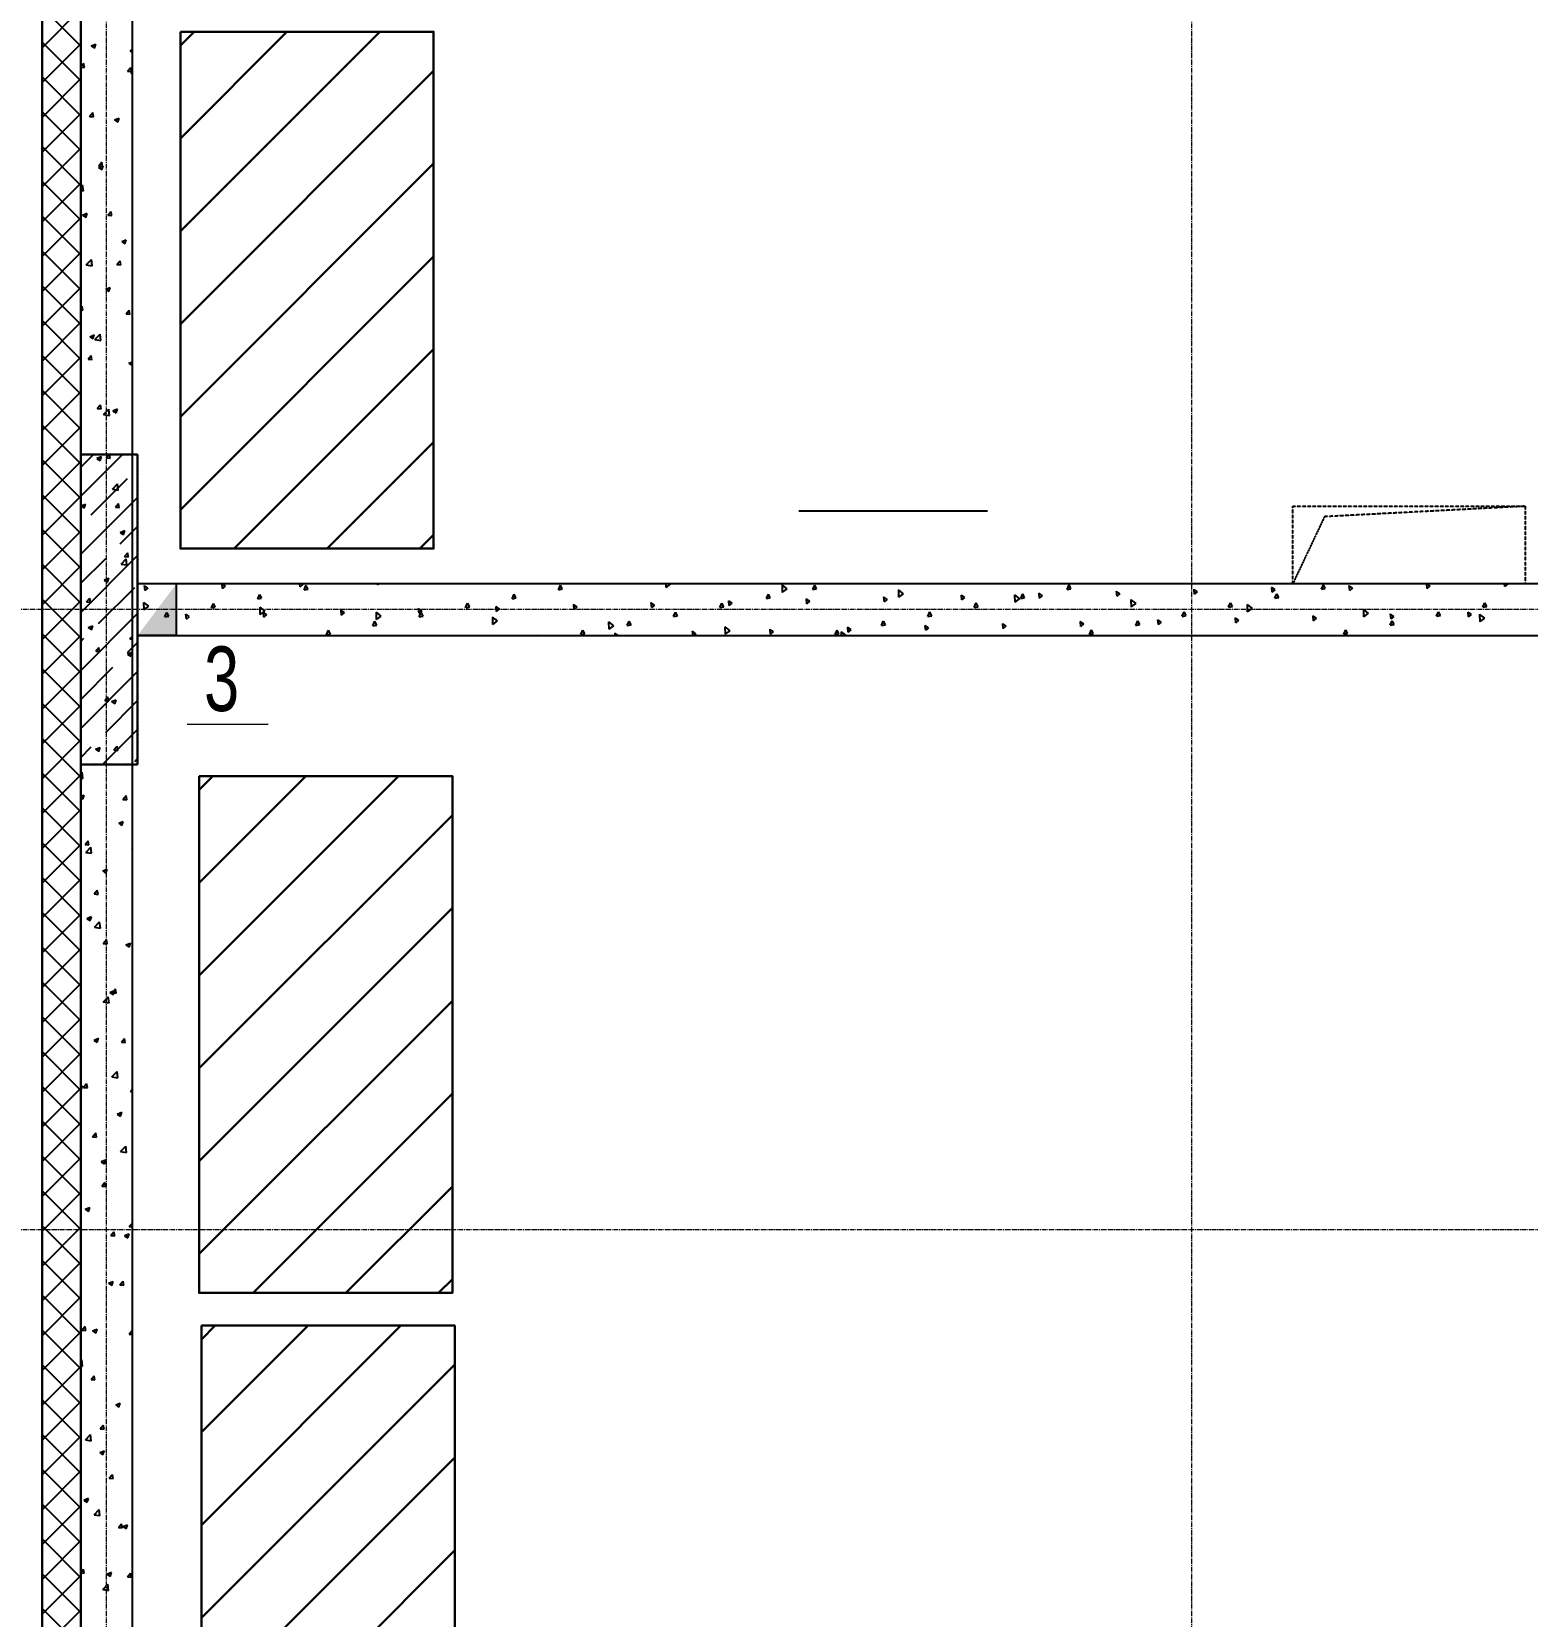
# Model space of a CAD drawing. Header units: millimetres. Extents: x -231292 to 573618, y -153144 to 564035.
# Drawn here: x 8613 to 14401, y 214471 to 220603 of the extents above; entities that cross this region are included whole.
import ezdxf
from ezdxf.enums import TextEntityAlignment as Align

# ---------------------------------------------------------------- set-up
doc = ezdxf.new("R2010")
doc.units = ezdxf.units.MM
for name, pattern in [('CENTER2', [28.575, 19.05, -3.175, 3.175, -3.175]), ('HIDDEN', [9.525, 6.35, -3.175]), ('HIDDEN2', [4.7625, 3.175, -1.5875])]:
    doc.linetypes.add(name, pattern=pattern)
doc.layers.get('0').update_dxf_attribs({"color": 250})
for name, color, linetype, lineweight in [('10.3) строит. леса', 20, 'Continuous', 30), ('A-AREA', 250, 'Continuous', 15), ('АР_Колонны', 250, 'Continuous', 35), ('АР_Отв. марка', 250, 'Continuous', 9), ('АР_Стены ЖБ', 250, 'Continuous', 35), ('АР_Стены ПЕНОблок', 250, 'Continuous', 20), ('АР_Тонкая', 250, 'Continuous', 5), ('АР_Утеплитель', 250, 'Continuous', 0), ('АР_Штриховка', 250, 'Continuous', 0), ('ОВ_Отопление', 250, 'Continuous', 0), ('РД_Оси_100', 250, 'Continuous', 0)]:
    doc.layers.add(name, color=color, linetype=linetype, lineweight=lineweight)
doc.styles.add('Arial0', font='arial.ttf')

# ---------------------------------------------------------------- blocks, each defined once
blk = doc.blocks.new('MOK-МаркаПроема инж.')
blk.add_line((-1.328, -1.754), (1.802, -1.754))
at = {"color": 0, "style": 'Arial0', "width": 0.7}
blk.add_attdef('АР-ПРОЕМ:Коробка', text='', height=2.5, dxfattribs=at).set_placement((0, 0), align=Align.MIDDLE)
blk = doc.blocks.new('оси_рен')
at = {"layer": 'РД_Оси_100', "color": 251, "linetype": 'CENTER2', "true_color": 0x636466}
for p, q in [((1195652.916, 135558.25), (1195652.916, 223268.25)), ((1199852.916, 135558.25), (1199852.916, 223268.25)), ((1225207.916, 167713.25), (1189697.958, 167713.25)), ((1225207.916, 165313.25), (1189697.958, 165313.25))]:
    blk.add_line(p, q, dxfattribs=at)

msp = doc.modelspace()

# ---------------------------------------------------------------- hatches: boundary and pattern name
at = {"layer": '10.3) строит. леса'}
h = msp.add_hatch(dxfattribs=at)
h.set_pattern_fill('ANSI31', color=256, scale=80)
h.set_pattern_definition([(45, (13388.23, 364481.3), (-179.60512, 179.60512), [])])
h.paths.add_polyline_path([(9188.545, 220602.175), (9188.545, 218602.175), (10168.545, 218602.175), (10168.545, 220602.175)])
h = msp.add_hatch(dxfattribs=at)
h.set_pattern_fill('ANSI31', color=256, scale=80)
h.set_pattern_definition([(45, (13460.73, 361601.2), (-179.60512, 179.60512), [])])
h.paths.add_polyline_path([(9261.045, 217722.094), (9261.045, 215722.094), (10241.045, 215722.094), (10241.045, 217722.094)])
h = msp.add_hatch(dxfattribs=at)
h.set_pattern_fill('ANSI31', color=256, scale=80)
h.set_pattern_definition([(45, (13470.17, 359474.6), (-179.60512, 179.60512), [])])
h.paths.add_polyline_path([(9270.482, 215595.493), (9270.482, 213595.493), (10250.482, 213595.493), (10250.482, 215595.493)])
at = {"layer": 'ОВ_Отопление', "linetype": 'Continuous', "lineweight": 25, "true_color": 0x000000}
for points in [[(9173.243, 218266.253), (9173.243, 218466.253), (9098.243, 218366.253)], [(9023.243, 218266.253), (9173.243, 218266.253), (9098.243, 218366.253)]]:
    msp.add_hatch(color=18, dxfattribs=at).paths.add_polyline_path(points, flags=0)

# ---------------------------------------------------------------- linework, layer by layer
at = {"color": 18, "linetype": 'HIDDEN', "lineweight": 25, "ltscale": 0.07, "true_color": 0x000000}
for p, q in [((13493.243, 218766.253), (14393.243, 218766.253)), ((13493.243, 218466.253), (13493.243, 218766.253)), ((13493.243, 218766.253), (14393.243, 218766.253)), ((13493.243, 218466.253), (13493.243, 218766.253)), ((13493.243, 218766.253), (14393.243, 218766.253)), ((13493.243, 218466.253), (13493.243, 218766.253)), ((13493.243, 218766.253), (14393.243, 218766.253)), ((13493.243, 218466.253), (13493.243, 218766.253)), ((14393.243, 218766.253), (13616.162, 218725.858)), ((14393.243, 218766.253), (13616.162, 218725.858)), ((14393.243, 218766.253), (13616.162, 218725.858)), ((14393.243, 218766.253), (13616.162, 218725.858)), ((14393.243, 218766.253), (14393.243, 218466.253)), ((14393.243, 218766.253), (14393.243, 218466.253)), ((14393.243, 218766.253), (14393.243, 218466.253)), ((14393.243, 218766.253), (14393.243, 218466.253)), ((13616.162, 218725.858), (13493.243, 218466.253)), ((13616.162, 218725.858), (13493.243, 218466.253)), ((13616.162, 218725.858), (13493.243, 218466.253)), ((13616.162, 218725.858), (13493.243, 218466.253)), ((14393.243, 218466.253), (13493.243, 218466.253)), ((14393.243, 218466.253), (13493.243, 218466.253)), ((14393.243, 218466.253), (13493.243, 218466.253)), ((14393.243, 218466.253), (13493.243, 218466.253))]:
    msp.add_line(p, q, dxfattribs=at)
at = {"layer": '10.3) строит. леса'}
for points in [[(9188.545, 220602.175), (9188.545, 218602.175), (10168.545, 218602.175), (10168.545, 220602.175)], [(9261.045, 217722.094), (9261.045, 215722.094), (10241.045, 215722.094), (10241.045, 217722.094)], [(9270.482, 215595.493), (9270.482, 213595.493), (10250.482, 213595.493), (10250.482, 215595.493)]]:
    msp.add_lwpolyline(points, close=True, dxfattribs=at)
at = {"layer": 'A-AREA', "color": 18, "lineweight": 25, "true_color": 0x000000}
msp.add_line((11582.422, 218747.931), (12312.422, 218747.931), dxfattribs=at)
at = {"layer": 'АР_Колонны', "color": 18, "linetype": 'HIDDEN2', "lineweight": 25, "true_color": 0x000000}
for p, q in [((8803.243, 218966.253), (9023.243, 218966.253)), ((8803.243, 217766.253), (8803.243, 218966.253)), ((9023.243, 218966.253), (9023.243, 217766.253)), ((9023.243, 217766.253), (8803.243, 217766.253))]:
    msp.add_line(p, q, dxfattribs=at)
at = {"layer": 'АР_Колонны', "color": 18, "linetype": 'Continuous', "lineweight": 25, "true_color": 0x000000}
for p, q in [((9023.243, 218966.253), (8803.243, 218966.253)), ((8803.243, 218966.253), (8803.243, 217766.253)), ((9023.243, 218966.253), (8803.243, 218966.253)), ((8803.243, 218966.253), (8803.243, 217766.253)), ((9023.243, 217766.253), (9023.243, 218966.253)), ((9023.243, 217766.253), (9023.243, 218966.253)), ((8803.243, 217766.253), (9023.243, 217766.253)), ((8803.243, 217766.253), (9023.243, 217766.253))]:
    msp.add_line(p, q, dxfattribs=at)
at = {"layer": 'АР_Стены ЖБ', "color": 18, "linetype": 'Continuous', "lineweight": 25, "true_color": 0x000000}
for p, q in [((9023.243, 218966.253), (8803.243, 218966.253)), ((8803.243, 218966.253), (8803.243, 217766.253)), ((9023.243, 217766.253), (9023.243, 218966.253)), ((8803.243, 217766.253), (9023.243, 217766.253))]:
    msp.add_line(p, q, dxfattribs=at)
at = {"layer": 'АР_Стены ПЕНОблок', "color": 18, "linetype": 'Continuous', "lineweight": 25, "true_color": 0x000000}
for p, q in [((8803.243, 263866.253), (8803.243, 187666.253)), ((9003.243, 187666.253), (9003.243, 263866.253)), ((9023.243, 218466.253), (9023.243, 218266.253)), ((16593.243, 218466.253), (9023.243, 218466.253)), ((9023.243, 218266.253), (16593.243, 218266.253))]:
    msp.add_line(p, q, dxfattribs=at)
at = {"layer": 'АР_Тонкая', "color": 18, "linetype": 'Continuous', "lineweight": 25, "true_color": 0x000000}
msp.add_line((8653.243, 187666.253), (8653.243, 263866.253), dxfattribs=at)
at = {"layer": 'АР_Утеплитель', "color": 18, "linetype": 'Continuous', "lineweight": 25, "true_color": 0x000000}
for p, q in [((8653.243, 263866.253), (8653.243, 187666.253)), ((8803.243, 187666.253), (8803.243, 263866.253))]:
    msp.add_line(p, q, dxfattribs=at)
at = {"layer": 'АР_Штриховка', "color": 18, "linetype": 'Continuous', "lineweight": 25, "true_color": 0x000000}
for p, q in [((8803.243, 220546.802), (8653.243, 220696.802)), ((8653.243, 220540.515), (8803.243, 220690.515)), ((8803.243, 220412.098), (8653.243, 220562.098)), ((8653.243, 220405.811), (8803.243, 220555.811)), ((8843.614, 220547.528), (8856.249, 220539.006)), ((8843.704, 220547.727), (8861.489, 220554.553)), ((8856.257, 220539.004), (8861.407, 220554.353)), ((8994.415, 220526.805), (9003.243, 220525.436)), ((8994.435, 220526.764), (9003.243, 220535.944)), ((8803.243, 220467.013), (8814.545, 220480.482)), ((8803.243, 220465.797), (8817.481, 220464.551)), ((8817.307, 220464.519), (8814.37, 220480.44)), ((8984.484, 220449.95), (8996.73, 220464.543)), ((8984.484, 220449.94), (8999.666, 220448.612)), ((8995.318, 220445.461), (9003.243, 220448.503)), ((8999.491, 220448.579), (8996.554, 220464.501)), ((8803.243, 220277.394), (8653.243, 220427.394)), ((8653.243, 220271.107), (8803.243, 220421.107)), ((8995.229, 220445.263), (9003.243, 220439.857)), ((8803.243, 220142.69), (8653.243, 220292.69)), ((8653.243, 220136.403), (8803.243, 220286.403)), ((8837.542, 220274.822), (8852.724, 220273.494)), ((8837.543, 220274.832), (8849.788, 220289.426)), ((8852.549, 220273.462), (8849.613, 220289.383)), ((8933.516, 220261.273), (8951.301, 220268.1)), ((8946.069, 220252.551), (8951.219, 220267.9)), ((8933.427, 220261.075), (8946.061, 220252.553)), ((8803.243, 220007.987), (8653.243, 220157.987)), ((8653.243, 220001.7), (8803.243, 220151.7)), ((8871.714, 220077.085), (8889.499, 220083.912)), ((8872.786, 220083.766), (8887.968, 220082.437)), ((8872.787, 220083.776), (8885.032, 220098.369)), ((8884.267, 220068.363), (8889.417, 220083.712)), ((8887.792, 220082.405), (8884.855, 220098.326)), ((8803.243, 219873.283), (8653.243, 220023.283)), ((8653.243, 219866.996), (8803.243, 220016.996)), ((8871.625, 220076.887), (8884.259, 220068.365)), ((8803.243, 220002.936), (8810.489, 220010.488)), ((8803.243, 219987.963), (8813.276, 219986.407)), ((8813.269, 219986.362), (8810.463, 220010.485)), ((8809.912, 219892.897), (8827.697, 219899.724)), ((8822.465, 219884.175), (8827.615, 219899.524)), ((8908.03, 219892.719), (8920.275, 219907.312)), ((8923.035, 219891.348), (8920.098, 219907.269)), ((8803.243, 219738.579), (8653.243, 219888.579)), ((8653.243, 219732.292), (8803.243, 219882.292)), ((8809.823, 219892.699), (8822.457, 219884.177)), ((8908.029, 219892.709), (8923.211, 219891.38)), ((8961.437, 219790.434), (8974.071, 219781.912)), ((8961.527, 219790.632), (8979.311, 219797.459)), ((8974.079, 219781.91), (8979.23, 219797.259)), ((8803.243, 219603.875), (8653.243, 219753.875)), ((8653.243, 219597.588), (8803.243, 219747.588)), ((8824.38, 219700.401), (8844.164, 219721.019)), ((8846.943, 219696.894), (8844.137, 219721.016)), ((8943.273, 219701.662), (8955.519, 219716.255)), ((8958.278, 219700.291), (8955.341, 219716.212)), ((8824.361, 219700.443), (8846.95, 219696.939)), ((8943.273, 219701.652), (8958.455, 219700.324)), ((8803.243, 219469.171), (8653.243, 219619.171)), ((8653.243, 219462.884), (8803.243, 219612.884)), ((8899.635, 219606.246), (8912.269, 219597.724)), ((8899.724, 219606.444), (8917.509, 219613.271)), ((8912.277, 219597.722), (8917.428, 219613.071)), ((8803.243, 219534.78), (8808.577, 219541.137)), ((8811.337, 219525.173), (8808.4, 219541.094)), ((8803.243, 219334.467), (8653.243, 219484.467)), ((8653.243, 219328.18), (8803.243, 219478.18)), ((8803.243, 219525.929), (8811.513, 219525.206)), ((8978.516, 219510.595), (8993.698, 219509.267)), ((8978.517, 219510.605), (8990.762, 219525.198)), ((8993.521, 219509.234), (8990.584, 219525.155)), ((8837.833, 219422.058), (8850.467, 219413.536)), ((8837.922, 219422.256), (8855.707, 219429.082)), ((8850.475, 219413.534), (8855.626, 219428.883)), ((8858.035, 219410.974), (8880.625, 219407.471)), ((8858.055, 219410.932), (8877.839, 219431.551)), ((8880.618, 219407.425), (8877.812, 219431.548)), ((8803.243, 219199.763), (8653.243, 219349.763)), ((8653.243, 219193.477), (8803.243, 219343.477)), ((8831.576, 219335.487), (8843.821, 219350.08)), ((8846.58, 219334.116), (8843.643, 219350.037)), ((8831.575, 219335.477), (8846.757, 219334.149)), ((8989.447, 219319.793), (9002.082, 219311.271)), ((8989.537, 219319.99), (9003.243, 219325.252)), ((9002.09, 219311.269), (9003.243, 219314.706)), ((8803.243, 219065.06), (8653.243, 219215.06)), ((8653.243, 219058.773), (8803.243, 219208.773)), ((8866.819, 219144.43), (8879.064, 219159.024)), ((8881.823, 219143.059), (8878.886, 219158.981)), ((8866.818, 219144.42), (8882, 219143.092)), ((8891.71, 219121.506), (8914.3, 219118.003)), ((8891.73, 219121.464), (8911.514, 219142.082)), ((8914.293, 219117.957), (8911.487, 219142.079)), ((8927.645, 219135.605), (8940.28, 219127.083)), ((8927.735, 219135.802), (8945.519, 219142.629)), ((8940.288, 219127.081), (8945.438, 219142.43)), ((8803.243, 218930.356), (8653.243, 219080.356)), ((8653.243, 218924.069), (8803.243, 219074.069)), ((8803.243, 218795.652), (8653.243, 218945.652)), ((8653.243, 218789.365), (8803.243, 218939.365)), ((8803.243, 218804.661), (8964.835, 218966.253)), ((8803.243, 218916.914), (8852.582, 218966.253)), ((8865.843, 218951.417), (8878.478, 218942.895)), ((8865.933, 218951.614), (8883.717, 218958.441)), ((8878.486, 218942.893), (8883.636, 218958.242)), ((8902.062, 218953.374), (8914.308, 218967.967)), ((8902.062, 218953.364), (8917.244, 218952.035)), ((8917.065, 218952.002), (8914.128, 218967.924)), ((8843.64, 218732.805), (8983.956, 218873.121)), ((8925.405, 218831.995), (8945.189, 218852.614)), ((8947.968, 218828.488), (8945.161, 218852.611)), ((8803.243, 218660.948), (8653.243, 218810.948)), ((8653.243, 218654.661), (8803.243, 218804.661)), ((8803.243, 218580.155), (9023.243, 218800.155)), ((8925.385, 218832.038), (8947.975, 218828.535)), ((8804.041, 218767.229), (8816.676, 218758.707)), ((8804.13, 218767.426), (8821.915, 218774.253)), ((8816.684, 218758.705), (8821.834, 218774.054)), ((8937.305, 218762.307), (8952.487, 218760.978)), ((8937.306, 218762.317), (8949.551, 218776.91)), ((8952.308, 218760.945), (8949.371, 218776.867)), ((8803.243, 218526.244), (8653.243, 218676.244)), ((8653.243, 218519.957), (8803.243, 218669.957)), ((8955.745, 218665.161), (8973.53, 218671.988)), ((8955.893, 218620.551), (9023.243, 218687.902)), ((8968.298, 218656.44), (8973.448, 218671.789)), ((8955.656, 218664.964), (8968.29, 218656.442)), ((8805.367, 218585.827), (8803.243, 218597.342)), ((8803.243, 218586.062), (8805.546, 218585.861)), ((8803.243, 218355.648), (9023.243, 218575.648)), ((8803.243, 218467.902), (8899.766, 218564.425)), ((8959.08, 218542.527), (8978.864, 218563.146)), ((8972.548, 218571.25), (8987.73, 218569.922)), ((8972.549, 218571.26), (8984.794, 218585.853)), ((8981.642, 218539.02), (8978.836, 218563.142)), ((8987.551, 218569.888), (8984.614, 218585.81)), ((8803.243, 218391.54), (8653.243, 218541.54)), ((8653.243, 218385.253), (8803.243, 218535.253)), ((8893.943, 218480.973), (8911.727, 218487.8)), ((8906.496, 218472.252), (8911.646, 218487.601)), ((8959.06, 218542.57), (8981.649, 218539.066)), ((8871.703, 218311.855), (9012.02, 218452.172)), ((8893.854, 218480.776), (8906.488, 218472.254)), ((9063.12, 218449.164), (9049.785, 218458.345)), ((9051.905, 218440.055), (9050.245, 218459.032)), ((9051.912, 218440.046), (9063.586, 218449.842)), ((9363.232, 218456.54), (9349.897, 218465.721)), ((9352.018, 218447.431), (9350.371, 218466.253)), ((9352.025, 218447.423), (9363.7, 218457.219)), ((9487.987, 218407.879), (9495.735, 218425.282)), ((9502.973, 218410.682), (9495.761, 218425.177)), ((9652.131, 218454.808), (9651.13, 218466.253)), ((9652.138, 218454.8), (9663.813, 218464.596)), ((9663.345, 218463.915), (9659.95, 218466.253)), ((9667.507, 218442.774), (9675.255, 218460.177)), ((9667.545, 218442.674), (9682.505, 218445.582)), ((9682.493, 218445.577), (9675.281, 218460.072)), ((9952.244, 218462.185), (9951.888, 218466.253)), ((9952.251, 218462.176), (9957.11, 218466.253)), ((10472.127, 218408.414), (10479.875, 218425.817)), ((10487.112, 218411.217), (10479.901, 218425.712)), ((10651.647, 218443.309), (10659.395, 218460.712)), ((10651.685, 218443.209), (10666.645, 218446.117)), ((10666.632, 218446.112), (10659.421, 218460.607)), ((11068.763, 218452.032), (11087.214, 218465.528)), ((11069.068, 218451.922), (11068.772, 218466.253)), ((11087.402, 218465.271), (11086.162, 218466.253)), ((11456.267, 218408.948), (11464.015, 218426.351)), ((11471.252, 218411.751), (11464.04, 218426.246)), ((11537.309, 218446.351), (11518.268, 218461.424)), ((11518.975, 218433.003), (11518.385, 218461.571)), ((11518.67, 218433.112), (11537.121, 218446.608)), ((11635.787, 218443.843), (11643.535, 218461.246)), ((11635.825, 218443.743), (11650.785, 218446.651)), ((11650.772, 218446.646), (11643.56, 218461.141)), ((11987.216, 218427.431), (11968.174, 218442.503)), ((11968.882, 218414.083), (11968.292, 218442.651)), ((11968.576, 218414.192), (11987.027, 218427.689)), ((12213.054, 218403.644), (12211.394, 218422.622)), ((12437.123, 218408.51), (12418.081, 218423.583)), ((12418.789, 218395.163), (12418.199, 218423.732)), ((12440.407, 218409.482), (12448.155, 218426.885)), ((12455.392, 218412.286), (12448.18, 218426.781)), ((12524.375, 218420.12), (12511.04, 218429.301)), ((12513.167, 218411.021), (12511.507, 218429.999)), ((12619.927, 218444.378), (12627.675, 218461.781)), ((12619.964, 218444.278), (12634.924, 218447.186)), ((12634.912, 218447.181), (12627.7, 218461.676)), ((12824.488, 218427.495), (12811.153, 218436.677)), ((12813.281, 218418.398), (12811.62, 218437.375)), ((12813.288, 218418.389), (12824.962, 218428.185)), ((13124.6, 218434.871), (13111.265, 218444.053)), ((13113.394, 218425.774), (13111.733, 218444.752)), ((13113.401, 218425.766), (13125.075, 218435.562)), ((13424.712, 218442.247), (13411.378, 218451.428)), ((13413.507, 218433.151), (13411.846, 218452.129)), ((13413.514, 218433.143), (13425.188, 218442.939)), ((13424.547, 218410.017), (13432.295, 218427.42)), ((13439.532, 218412.82), (13432.32, 218427.315)), ((13604.067, 218444.912), (13611.815, 218462.315)), ((13604.104, 218444.812), (13619.064, 218447.72)), ((13619.052, 218447.715), (13611.84, 218462.21)), ((13724.825, 218449.623), (13711.49, 218458.804)), ((13713.62, 218440.528), (13711.96, 218459.505)), ((13713.627, 218440.519), (13725.302, 218450.315)), ((14024.937, 218456.998), (14011.603, 218466.18)), ((14013.733, 218447.904), (14012.128, 218466.253)), ((14013.74, 218447.896), (14025.415, 218457.692)), ((14313.846, 218455.281), (14312.886, 218466.253)), ((14313.853, 218455.272), (14325.528, 218465.069)), ((14325.05, 218464.374), (14322.321, 218466.253)), ((8803.243, 218256.837), (8653.243, 218406.837)), ((8653.243, 218250.55), (8803.243, 218400.55)), ((8825.607, 218396.132), (8840.789, 218394.804)), ((8825.608, 218396.142), (8837.853, 218410.735)), ((8840.61, 218394.771), (8837.673, 218410.692)), ((9066.365, 218378.999), (9047.323, 218394.072)), ((9048.029, 218365.649), (9047.439, 218394.218)), ((9047.728, 218365.757), (9066.178, 218379.253)), ((9308.467, 218372.984), (9316.216, 218390.387)), ((9308.505, 218372.884), (9323.465, 218375.792)), ((9323.453, 218375.787), (9316.241, 218390.282)), ((9488.025, 218407.779), (9502.985, 218410.687)), ((9516.271, 218360.079), (9497.23, 218375.151)), ((9497.936, 218346.729), (9497.346, 218375.298)), ((9823.363, 218353.738), (9810.028, 218362.92)), ((9812.15, 218344.631), (9810.489, 218363.609)), ((10123.475, 218361.114), (10110.141, 218370.295)), ((10112.263, 218352.008), (10110.602, 218370.985)), ((10112.27, 218351.999), (10123.944, 218361.796)), ((10292.607, 218373.518), (10300.355, 218390.922)), ((10292.645, 218373.418), (10307.605, 218376.326)), ((10307.592, 218376.321), (10300.381, 218390.816)), ((10423.588, 218368.49), (10410.253, 218377.671)), ((10412.376, 218359.385), (10410.715, 218378.362)), ((10412.383, 218359.376), (10424.057, 218369.172)), ((10472.165, 218408.313), (10487.125, 218411.221)), ((10723.7, 218375.865), (10710.365, 218385.047)), ((10712.489, 218366.761), (10710.829, 218385.739)), ((10712.496, 218366.753), (10724.17, 218376.549)), ((11023.813, 218383.241), (11010.478, 218392.423)), ((11012.602, 218374.138), (11010.942, 218393.115)), ((11012.609, 218374.129), (11024.284, 218383.925)), ((11276.747, 218374.053), (11284.495, 218391.456)), ((11276.785, 218373.953), (11291.745, 218376.861)), ((11291.732, 218376.856), (11284.521, 218391.351)), ((11323.925, 218390.617), (11310.59, 218399.798)), ((11312.715, 218381.514), (11311.055, 218400.492)), ((11312.722, 218381.506), (11324.397, 218391.302)), ((11456.305, 218408.848), (11471.265, 218411.756)), ((11624.038, 218397.993), (11610.703, 218407.174)), ((11612.828, 218388.891), (11611.168, 218407.869)), ((11612.835, 218388.883), (11624.51, 218398.679)), ((11924.15, 218405.368), (11910.815, 218414.55)), ((11912.941, 218396.268), (11911.281, 218415.245)), ((11912.948, 218396.259), (11924.623, 218406.055)), ((12224.263, 218412.744), (12210.928, 218421.925)), ((12213.062, 218403.636), (12224.736, 218413.432)), ((12260.887, 218374.587), (12268.635, 218391.99)), ((12260.924, 218374.487), (12275.884, 218377.395)), ((12275.872, 218377.39), (12268.66, 218391.886)), ((12418.483, 218395.273), (12436.934, 218408.769)), ((12440.444, 218409.383), (12455.404, 218412.29)), ((12513.175, 218411.013), (12524.849, 218420.809)), ((12887.029, 218389.59), (12867.988, 218404.663)), ((12868.696, 218376.243), (12868.106, 218404.812)), ((12868.389, 218376.353), (12886.84, 218389.849)), ((13245.027, 218375.122), (13252.775, 218392.525)), ((13245.064, 218375.022), (13260.024, 218377.93)), ((13260.012, 218377.925), (13252.8, 218392.42)), ((13336.936, 218370.67), (13317.895, 218385.743)), ((13318.604, 218357.323), (13318.013, 218385.892)), ((13318.296, 218357.433), (13336.746, 218370.929)), ((13424.584, 218409.917), (13439.544, 218412.825)), ((13786.843, 218351.75), (13767.802, 218366.822)), ((13768.511, 218338.403), (13767.92, 218366.972)), ((14229.167, 218375.656), (14236.915, 218393.059)), ((14229.204, 218375.556), (14244.164, 218378.464)), ((14244.151, 218378.459), (14236.94, 218392.955)), ((8803.243, 218131.142), (9023.243, 218351.142)), ((8832.141, 218296.785), (8849.925, 218303.612)), ((8844.694, 218288.064), (8849.844, 218303.413)), ((9128.947, 218338.089), (9136.696, 218355.492)), ((9128.985, 218337.989), (9143.945, 218340.897)), ((9143.933, 218340.892), (9136.721, 218355.387)), ((9223.138, 218338.987), (9209.803, 218348.168)), ((9211.923, 218329.878), (9210.263, 218348.855)), ((9211.93, 218329.869), (9223.605, 218339.666)), ((9497.634, 218346.837), (9516.085, 218360.334)), ((9523.25, 218346.363), (9509.916, 218355.544)), ((9512.036, 218337.255), (9510.376, 218356.232)), ((9512.044, 218337.246), (9523.718, 218347.042)), ((9812.157, 218344.623), (9823.831, 218354.419)), ((9933.567, 218303.728), (9941.315, 218321.131)), ((9933.605, 218303.628), (9948.565, 218306.536)), ((9948.553, 218306.531), (9941.341, 218321.026)), ((9966.178, 218341.158), (9947.137, 218356.231)), ((9947.844, 218327.809), (9947.253, 218356.378)), ((9947.541, 218327.918), (9965.991, 218341.414)), ((10113.087, 218338.623), (10120.835, 218356.026)), ((10113.125, 218338.523), (10128.085, 218341.431)), ((10128.072, 218341.426), (10120.861, 218355.921)), ((10416.085, 218322.238), (10397.044, 218337.311)), ((10397.751, 218308.889), (10397.16, 218337.458)), ((10397.447, 218308.998), (10415.898, 218322.494)), ((10865.992, 218303.318), (10846.951, 218318.391)), ((10847.658, 218289.969), (10847.067, 218318.538)), ((10847.353, 218290.078), (10865.804, 218303.574)), ((10917.707, 218304.263), (10925.455, 218321.666)), ((10917.745, 218304.163), (10932.705, 218307.07)), ((10932.692, 218307.066), (10925.481, 218321.561)), ((11097.227, 218339.158), (11104.975, 218356.561)), ((11097.265, 218339.058), (11112.225, 218341.966)), ((11112.212, 218341.961), (11105.001, 218356.456)), ((11901.847, 218304.797), (11909.595, 218322.2)), ((11901.884, 218304.697), (11916.844, 218307.605)), ((11916.832, 218307.6), (11909.62, 218322.095)), ((12084.168, 218295.191), (12070.833, 218304.372)), ((12072.96, 218286.091), (12071.299, 218305.069)), ((12081.367, 218339.692), (12089.115, 218357.095)), ((12081.404, 218339.592), (12096.364, 218342.5)), ((12096.352, 218342.495), (12089.14, 218356.99)), ((12384.281, 218302.567), (12370.946, 218311.748)), ((12373.073, 218293.468), (12371.413, 218312.445)), ((12373.08, 218293.459), (12384.754, 218303.255)), ((12684.393, 218309.942), (12671.058, 218319.124)), ((12673.186, 218300.844), (12671.526, 218319.822)), ((12673.193, 218300.836), (12684.868, 218310.632)), ((12885.987, 218305.331), (12893.735, 218322.734)), ((12886.024, 218305.232), (12900.984, 218308.14)), ((12900.972, 218308.135), (12893.76, 218322.63)), ((12984.506, 218317.318), (12971.171, 218326.5)), ((12973.299, 218308.221), (12971.639, 218327.199)), ((12973.306, 218308.213), (12984.981, 218318.009)), ((13065.507, 218340.227), (13073.255, 218357.63)), ((13065.544, 218340.127), (13080.504, 218343.035)), ((13080.492, 218343.03), (13073.28, 218357.525)), ((13284.618, 218324.694), (13271.283, 218333.875)), ((13273.412, 218315.598), (13271.752, 218334.575)), ((13273.419, 218315.589), (13285.094, 218325.385)), ((13584.731, 218332.07), (13571.396, 218341.251)), ((13573.525, 218322.974), (13571.865, 218341.952)), ((13573.532, 218322.966), (13585.207, 218332.762)), ((13768.202, 218338.514), (13786.653, 218352.01)), ((13870.127, 218305.866), (13877.875, 218323.269)), ((13870.164, 218305.766), (13885.124, 218308.674)), ((13884.843, 218339.445), (13871.508, 218348.627)), ((13873.638, 218330.351), (13871.978, 218349.328)), ((13873.646, 218330.342), (13885.32, 218340.139)), ((13885.111, 218308.669), (13877.9, 218323.164)), ((14049.647, 218340.761), (14057.395, 218358.164)), ((14049.684, 218340.661), (14064.644, 218343.569)), ((14064.631, 218343.564), (14057.42, 218358.059)), ((14184.956, 218346.821), (14171.621, 218356.002)), ((14173.751, 218337.728), (14172.091, 218356.705)), ((14173.759, 218337.719), (14185.433, 218347.515)), ((14236.75, 218332.829), (14217.709, 218347.902)), ((14218.418, 218319.483), (14217.827, 218348.052)), ((14218.109, 218319.594), (14236.559, 218333.09)), ((8803.243, 218122.133), (8653.243, 218272.133)), ((8653.243, 218115.846), (8803.243, 218265.846)), ((8803.243, 218243.395), (8815.576, 218255.729)), ((8832.052, 218296.588), (8844.686, 218288.066)), ((8983.956, 218199.602), (9023.243, 218238.889)), ((8992.734, 218253.102), (9003.243, 218251.472)), ((8992.755, 218253.058), (9003.243, 218263.989)), ((9754.047, 218268.833), (9761.795, 218286.236)), ((9754.085, 218268.733), (9769.045, 218271.641)), ((9769.033, 218271.636), (9761.821, 218286.131)), ((10572.073, 218266.253), (10570.271, 218267.494)), ((10570.903, 218266.253), (10570.734, 218268.185)), ((10738.187, 218269.367), (10745.935, 218286.77)), ((10738.225, 218269.267), (10753.185, 218272.175)), ((10753.172, 218272.17), (10745.961, 218286.666)), ((10882.898, 218266.253), (10870.384, 218274.87)), ((10871.661, 218266.253), (10870.847, 218275.562)), ((10884.047, 218266.253), (10884.189, 218266.372)), ((11183.831, 218273.064), (11170.496, 218282.245)), ((11172.42, 218266.253), (11170.96, 218282.939)), ((11175.369, 218266.253), (11184.302, 218273.749)), ((11315.899, 218284.398), (11296.857, 218299.47)), ((11297.565, 218271.049), (11296.974, 218299.618)), ((11297.26, 218271.159), (11315.711, 218284.655)), ((11483.943, 218280.44), (11470.609, 218289.621)), ((11472.734, 218271.338), (11471.073, 218290.315)), ((11472.741, 218271.329), (11484.415, 218281.125)), ((11722.327, 218269.902), (11730.075, 218287.305)), ((11722.364, 218269.802), (11737.324, 218272.71)), ((11737.312, 218272.705), (11730.1, 218287.2)), ((11764.826, 218266.253), (11746.764, 218280.55)), ((11747.18, 218266.253), (11746.881, 218280.698)), ((11784.056, 218287.815), (11770.721, 218296.997)), ((11772.847, 218278.714), (11771.186, 218297.692)), ((11772.854, 218278.706), (11784.528, 218288.502)), ((12072.967, 218286.083), (12084.641, 218295.879)), ((12706.467, 218270.436), (12714.215, 218287.839)), ((12706.504, 218270.336), (12721.464, 218273.244)), ((12721.452, 218273.239), (12714.24, 218287.735)), ((13690.607, 218270.971), (13698.355, 218288.374)), ((13690.644, 218270.871), (13705.604, 218273.779)), ((13705.591, 218273.774), (13698.38, 218288.269)), ((8860.851, 218205.085), (8873.097, 218219.678)), ((8860.851, 218205.075), (8876.033, 218203.747)), ((8875.853, 218203.714), (8872.916, 218219.635)), ((8983.666, 218194.323), (8996.3, 218185.801)), ((8983.755, 218194.519), (9001.54, 218201.346)), ((8996.308, 218185.799), (9001.458, 218201.148)), ((8803.243, 217987.429), (8653.243, 218137.429)), ((8653.243, 217981.142), (8803.243, 218131.142)), ((8803.243, 218018.889), (8927.83, 218143.475)), ((8803.243, 217906.636), (9023.243, 218126.636)), ((8803.243, 217852.725), (8653.243, 218002.725)), ((8653.243, 217846.438), (8803.243, 217996.438)), ((8896.094, 218014.018), (8911.276, 218012.69)), ((8896.095, 218014.028), (8908.34, 218028.622)), ((8899.766, 217890.906), (9023.243, 218014.382)), ((8911.096, 218012.657), (8908.159, 218028.578)), ((8921.864, 218010.135), (8934.498, 218001.613)), ((8921.953, 218010.331), (8939.738, 218017.158)), ((8934.506, 218001.611), (8939.656, 218016.96)), ((8887.367, 217766.253), (9023.243, 217902.129)), ((8803.243, 217718.021), (8653.243, 217868.021)), ((8653.243, 217711.734), (8803.243, 217861.734)), ((8803.243, 217794.382), (8843.64, 217834.779)), ((8860.062, 217825.947), (8872.696, 217817.425)), ((8860.151, 217826.143), (8877.936, 217832.97)), ((8872.704, 217817.423), (8877.854, 217832.772)), ((8931.337, 217822.962), (8946.519, 217821.633)), ((8931.338, 217822.972), (8943.583, 217837.565)), ((8946.338, 217821.6), (8943.402, 217837.521)), ((9012.02, 217778.652), (9023.243, 217789.876)), ((8803.243, 217583.317), (8653.243, 217733.317)), ((8653.243, 217577.03), (8803.243, 217727.03)), ((8803.243, 217730.981), (8808.809, 217736.783)), ((8803.243, 217713.999), (8811.595, 217712.704)), ((8811.588, 217712.657), (8808.781, 217736.779)), ((8803.243, 217643.834), (8816.133, 217648.782)), ((8803.243, 217638.398), (8810.894, 217633.237)), ((8810.902, 217633.235), (8816.052, 217648.584)), ((8966.581, 217631.905), (8981.763, 217630.576)), ((8966.582, 217631.915), (8978.827, 217646.508)), ((8981.581, 217630.543), (8978.644, 217646.464)), ((8803.243, 217448.614), (8653.243, 217598.614)), ((8653.243, 217442.327), (8803.243, 217592.327)), ((8949.874, 217539.494), (8962.509, 217530.972)), ((8949.963, 217539.69), (8967.748, 217546.517)), ((8962.517, 217530.97), (8967.667, 217546.319)), ((8803.243, 217313.91), (8653.243, 217463.91)), ((8653.243, 217307.623), (8803.243, 217457.623)), ((8819.64, 217456.797), (8831.886, 217471.39)), ((8819.64, 217456.787), (8834.822, 217455.459)), ((8822.701, 217426.695), (8842.484, 217447.314)), ((8834.64, 217455.425), (8831.703, 217471.346)), ((8845.262, 217423.188), (8842.456, 217447.311)), ((9001.825, 217440.858), (9003.243, 217442.548)), ((8822.68, 217426.739), (8845.27, 217423.236)), ((9001.824, 217440.848), (9003.243, 217440.724)), ((8803.243, 217179.206), (8653.243, 217329.206)), ((8653.243, 217172.919), (8803.243, 217322.919)), ((8888.072, 217355.306), (8900.707, 217346.784)), ((8888.161, 217355.502), (8905.946, 217362.329)), ((8900.714, 217346.782), (8905.865, 217362.131)), ((8854.883, 217265.73), (8870.065, 217264.402)), ((8854.884, 217265.74), (8867.129, 217280.333)), ((8869.883, 217264.368), (8866.946, 217280.289)), ((8803.243, 217044.502), (8653.243, 217194.502)), ((8653.243, 217038.215), (8803.243, 217188.215)), ((8826.27, 217171.118), (8838.905, 217162.596)), ((8826.359, 217171.314), (8844.144, 217178.141)), ((8838.912, 217162.594), (8844.063, 217177.943)), ((8856.354, 217137.271), (8878.944, 217133.768)), ((8856.375, 217137.227), (8876.159, 217157.846)), ((8878.937, 217133.72), (8876.131, 217157.842)), ((8890.126, 217074.673), (8905.308, 217073.345)), ((8890.127, 217074.683), (8902.372, 217089.276)), ((8905.126, 217073.311), (8902.189, 217089.232)), ((8977.973, 217069.048), (8995.758, 217075.875)), ((8990.527, 217060.329), (8995.677, 217075.678)), ((8803.243, 216909.798), (8653.243, 217059.798)), ((8653.243, 216903.511), (8803.243, 217053.511)), ((8977.885, 217068.853), (8990.519, 217060.33)), ((8803.243, 216775.094), (8653.243, 216925.094)), ((8653.243, 216768.807), (8803.243, 216918.807)), ((8916.171, 216884.86), (8933.956, 216891.687)), ((8925.371, 216883.626), (8937.616, 216898.22)), ((8928.725, 216876.141), (8933.875, 216891.49)), ((8940.369, 216882.254), (8937.432, 216898.176)), ((8890.029, 216847.803), (8912.619, 216844.3)), ((8890.05, 216847.758), (8909.834, 216868.377)), ((8912.612, 216844.252), (8909.805, 216868.374)), ((8916.083, 216884.665), (8928.717, 216876.142)), ((8925.37, 216883.616), (8940.552, 216882.288)), ((8803.243, 216640.39), (8653.243, 216790.39)), ((8653.243, 216634.104), (8803.243, 216784.104)), ((8854.369, 216700.672), (8872.154, 216707.499)), ((8866.923, 216691.953), (8872.073, 216707.302)), ((8960.614, 216692.57), (8972.859, 216707.163)), ((8975.612, 216691.197), (8972.675, 216707.119)), ((8803.243, 216505.687), (8653.243, 216655.687)), ((8653.243, 216499.4), (8803.243, 216649.4)), ((8854.28, 216700.477), (8866.915, 216691.955)), ((8960.613, 216692.56), (8975.795, 216691.231)), ((8803.243, 216520.582), (8810.352, 216523.311)), ((8805.121, 216507.765), (8810.271, 216523.114)), ((8813.673, 216517.452), (8825.918, 216532.045)), ((8828.67, 216516.079), (8825.733, 216532.001)), ((8923.704, 216558.335), (8946.294, 216554.832)), ((8923.725, 216558.29), (8943.509, 216578.909)), ((8946.286, 216554.783), (8943.48, 216578.905)), ((8803.243, 216370.983), (8653.243, 216520.983)), ((8653.243, 216364.696), (8803.243, 216514.696)), ((8803.243, 216509.028), (8805.113, 216507.767)), ((8813.672, 216517.442), (8828.854, 216516.114)), ((8995.857, 216501.503), (9003.243, 216500.857)), ((8995.858, 216501.513), (9003.243, 216510.314)), ((8944.093, 216414.023), (8956.727, 216405.501)), ((8944.181, 216414.219), (8961.966, 216421.046)), ((8956.735, 216405.499), (8961.885, 216420.848)), ((8803.243, 216236.279), (8653.243, 216386.279)), ((8653.243, 216229.992), (8803.243, 216379.992)), ((8848.916, 216326.395), (8861.161, 216340.988)), ((8863.913, 216325.022), (8860.976, 216340.944)), ((8848.915, 216326.385), (8864.097, 216325.057)), ((8957.4, 216268.821), (8977.184, 216289.44)), ((8979.961, 216265.315), (8977.155, 216289.437)), ((8803.243, 216101.575), (8653.243, 216251.575)), ((8653.243, 216095.288), (8803.243, 216245.288)), ((8882.291, 216229.835), (8894.925, 216221.313)), ((8882.379, 216230.031), (8900.164, 216236.858)), ((8894.933, 216221.311), (8900.083, 216236.661)), ((8957.379, 216268.867), (8979.969, 216265.363)), ((8803.243, 215966.871), (8653.243, 216116.871)), ((8653.243, 215960.584), (8803.243, 216110.584)), ((8884.159, 216135.328), (8899.341, 216134)), ((8884.16, 216135.338), (8896.405, 216149.931)), ((8899.156, 216133.966), (8896.219, 216149.887)), ((8820.489, 216045.648), (8833.123, 216037.125)), ((8820.577, 216045.843), (8838.362, 216052.67)), ((8833.131, 216037.124), (8838.281, 216052.473)), ((8803.243, 215832.167), (8653.243, 215982.167)), ((8653.243, 215825.881), (8803.243, 215975.881)), ((8991.054, 215979.399), (9003.243, 215977.508)), ((8991.075, 215979.353), (9003.243, 215992.034)), ((8919.402, 215944.271), (8934.584, 215942.943)), ((8919.403, 215944.281), (8931.648, 215958.874)), ((8934.399, 215942.909), (8931.462, 215958.83)), ((8972.103, 215943.382), (8984.738, 215934.86)), ((8972.192, 215943.578), (8989.976, 215950.404)), ((8984.745, 215934.858), (8989.896, 215950.207)), ((8803.243, 215697.464), (8653.243, 215847.464)), ((8653.243, 215691.177), (8803.243, 215841.177)), ((8910.301, 215759.194), (8922.936, 215750.672)), ((8910.39, 215759.389), (8928.174, 215766.216)), ((8922.943, 215750.67), (8928.093, 215766.019)), ((8954.646, 215753.214), (8969.828, 215751.886)), ((8954.647, 215753.224), (8966.892, 215767.818)), ((8969.642, 215751.852), (8966.705, 215767.773)), ((8803.243, 215562.76), (8653.243, 215712.76)), ((8653.243, 215556.473), (8803.243, 215706.473)), ((8803.243, 215428.056), (8653.243, 215578.056)), ((8653.243, 215421.769), (8803.243, 215571.769)), ((8807.704, 215578.097), (8822.886, 215576.768)), ((8807.705, 215578.107), (8819.95, 215592.7)), ((8822.701, 215576.734), (8819.764, 215592.655)), ((8848.499, 215575.006), (8861.134, 215566.484)), ((8848.587, 215575.201), (8866.372, 215582.028)), ((8861.141, 215566.482), (8866.291, 215581.831)), ((8989.889, 215562.158), (9003.243, 215560.989)), ((8989.89, 215562.168), (9002.135, 215576.761)), ((9003.243, 215569.694), (9001.948, 215576.716)), ((8803.243, 215293.352), (8653.243, 215443.352)), ((8653.243, 215287.065), (8803.243, 215437.065)), ((8803.243, 215459.027), (8807.13, 215463.077)), ((8803.243, 215440.036), (8809.914, 215439.001)), ((8809.906, 215438.951), (8807.1, 215463.074)), ((9000.114, 215472.741), (9003.243, 215470.63)), ((9000.202, 215472.936), (9003.243, 215474.103)), ((8803.243, 215397.331), (8804.57, 215397.84)), ((8803.243, 215393.929), (8804.489, 215397.643)), ((8842.948, 215387.04), (8858.13, 215385.712)), ((8842.949, 215387.05), (8855.194, 215401.643)), ((8857.943, 215385.677), (8855.006, 215401.598)), ((8803.243, 215158.648), (8653.243, 215308.648)), ((8653.243, 215152.361), (8803.243, 215302.361)), ((8938.4, 215288.748), (8956.184, 215295.575)), ((8950.954, 215280.029), (8956.104, 215295.378)), ((8938.311, 215288.553), (8950.946, 215280.031)), ((8803.243, 215023.944), (8653.243, 215173.944)), ((8821.021, 215152.99), (8840.804, 215173.609)), ((8843.581, 215149.483), (8840.775, 215173.605)), ((8878.191, 215195.983), (8893.373, 215194.655)), ((8878.192, 215195.993), (8890.437, 215210.586)), ((8893.186, 215194.62), (8890.249, 215210.541)), ((8653.243, 215017.657), (8803.243, 215167.657)), ((8820.999, 215153.036), (8843.589, 215149.533)), ((8876.598, 215104.56), (8894.382, 215111.387)), ((8876.509, 215104.365), (8889.144, 215095.843)), ((8889.152, 215095.841), (8894.302, 215111.19)), ((8803.243, 214889.241), (8653.243, 215039.241)), ((8653.243, 214882.954), (8803.243, 215032.954)), ((8913.435, 215004.926), (8928.617, 215003.598)), ((8913.436, 215004.936), (8925.681, 215019.529)), ((8928.429, 215003.563), (8925.492, 215019.484)), ((8803.243, 214754.537), (8653.243, 214904.537)), ((8653.243, 214748.25), (8803.243, 214898.25)), ((8814.707, 214920.177), (8827.342, 214911.655)), ((8814.796, 214920.372), (8832.58, 214927.199)), ((8827.35, 214911.653), (8832.5, 214927.002)), ((8854.696, 214863.521), (8874.479, 214884.14)), ((8877.256, 214860.015), (8874.45, 214884.137)), ((8854.674, 214863.568), (8877.264, 214860.065)), ((8948.678, 214813.869), (8963.86, 214812.541)), ((8948.679, 214813.879), (8960.924, 214828.472)), ((8963.672, 214812.506), (8960.735, 214828.427)), ((8966.322, 214817.912), (8978.956, 214809.39)), ((8966.41, 214818.107), (8984.195, 214824.933)), ((8978.964, 214809.388), (8984.114, 214824.737)), ((8803.243, 214619.833), (8653.243, 214769.833)), ((8653.243, 214613.546), (8803.243, 214763.546)), ((8803.243, 214485.129), (8653.243, 214635.129)), ((8653.243, 214478.842), (8803.243, 214628.842)), ((8803.243, 214640.555), (8813.983, 214653.355)), ((8803.243, 214638.62), (8816.919, 214637.423)), ((8816.731, 214637.388), (8813.794, 214653.31)), ((8904.52, 214633.724), (8917.154, 214625.202)), ((8904.608, 214633.918), (8922.393, 214640.745)), ((8917.162, 214625.2), (8922.312, 214640.549)), ((8983.922, 214622.822), (8996.168, 214637.416)), ((8983.922, 214622.812), (8999.104, 214621.484)), ((8998.915, 214621.449), (8995.978, 214637.371)), ((8888.348, 214574.1), (8910.938, 214570.597)), ((8888.371, 214574.053), (8908.154, 214594.672)), ((8910.93, 214570.546), (8908.124, 214594.668)), ((8803.243, 214350.425), (8653.243, 214500.425)), ((8653.243, 214344.138), (8803.243, 214494.138))]:
    msp.add_line(p, q, dxfattribs=at)
at = {"layer": 'ОВ_Отопление', "color": 18, "linetype": 'Continuous', "lineweight": 25, "true_color": 0x000000}
for p, q in [((9173.243, 218466.253), (9023.243, 218466.253)), ((9023.243, 218266.253), (9023.243, 218466.253)), ((9173.243, 218266.253), (9173.243, 218466.253)), ((9173.243, 218266.253), (9023.243, 218266.253))]:
    msp.add_line(p, q, dxfattribs=at)

# ---------------------------------------------------------------- block references
at = {"rotation": 359.999868838025}
msp.add_blockref('оси_рен', (-1186750.035, 50655.808), dxfattribs=at)
at = {"layer": 'АР_Отв. марка', "color": 18, "linetype": 'Continuous', "lineweight": 25, "true_color": 0x000000, "xscale": 100, "yscale": 100, "zscale": 100}
msp.add_blockref('MOK-МаркаПроема инж.', (9348.34, 218098.82, 580), dxfattribs=at).add_auto_attribs({'АР-ПРОЕМ:Коробка': '3'})

doc.saveas('drawing.dxf')
